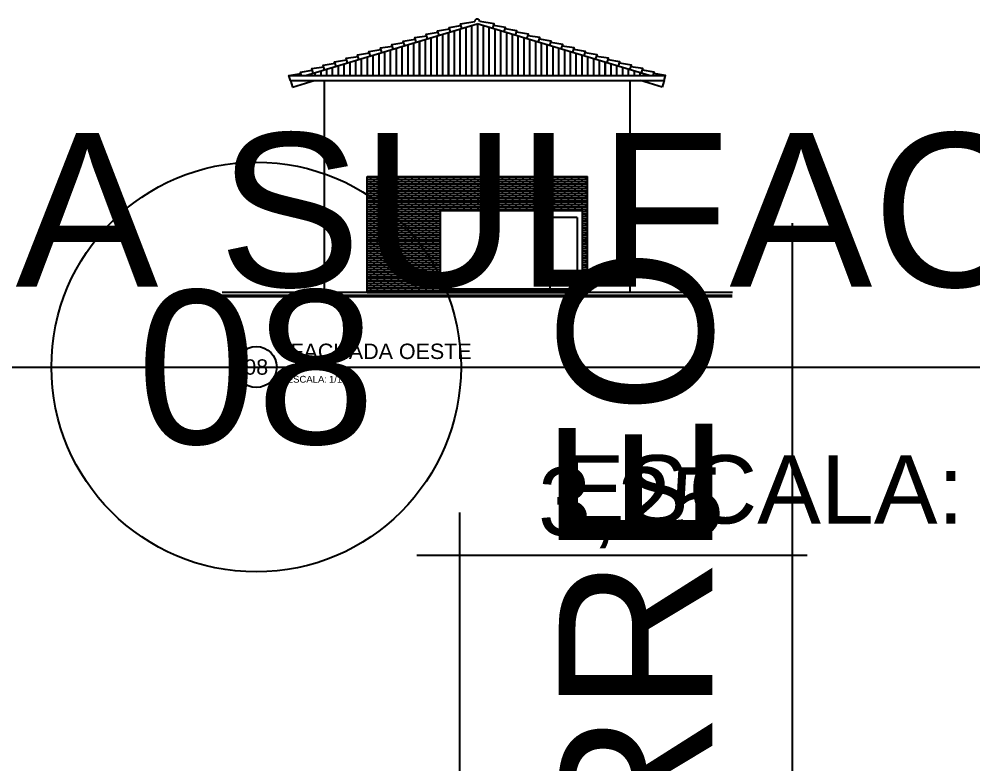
# Model space of a CAD drawing. Header units: metres. Extents: x 47619 to 48001, y 23263 to 23573.
# Drawn here: x 47859.11 to 47887.06, y 23460.5 to 23482.31 of the extents above; entities that cross this region are included whole.
import ezdxf
from ezdxf.enums import TextEntityAlignment as Align

# ---------------------------------------------------------------- set-up
doc = ezdxf.new("R2010")
doc.units = ezdxf.units.M
doc.header["$LTSCALE"] = 0.25
for name, color, linetype in [('0 @ 0.05', 7, 'Continuous'), ('0 @ 0.1', 7, 'Continuous'), ('0 @ 1', 7, 'Continuous'), ('ARQ_ALV VS', 2, 'Continuous'), ('ARQ_METAL CT', 2, 'Continuous'), ('ARQ_VISTA 01', 1, 'Continuous'), ('ARQ_VISTA 02', 2, 'Continuous'), ('ARQ_VISTA 03', 3, 'Continuous'), ('SIMB_01', 1, 'Continuous'), ('SIMB_02', 2, 'Continuous'), ('SIMB_PREENCHIMENTO', 253, 'Continuous'), ('SIMB_TXT', 1, 'Continuous')]:
    doc.layers.add(name, color=color, linetype=linetype)
doc.layers.add('ARQ_CINZA 02', color=251, linetype='Continuous', lineweight=9)
doc.layers.add('ARQ_CINZA 03', color=252, linetype='Continuous', lineweight=9)
doc.styles.add('SIMB', font='arial.ttf')

# ---------------------------------------------------------------- blocks, each defined once
blk = doc.blocks.new('*U317')
at = {"layer": 'SIMB_PREENCHIMENTO', "transparency": 33554587}
h = blk.add_hatch(color=256, dxfattribs=at)
h.dxf.hatch_style = 1
h.paths.add_polyline_path([(1.562, 1.562), (0, 1.562), (0, 0)])
at = {"layer": 'SIMB_01'}
for p, q in [((0, 12.812), (0, 0)), ((-1.25, 11.562), (10.181, 11.562))]:
    blk.add_line(p, q, dxfattribs=at)
blk.add_lwpolyline([(-1.562, 1.562), (0, 0), (1.562, 1.562), (-1.562, 1.562)], dxfattribs=at)
at = {"layer": 'SIMB_TXT', "style": 'SIMB'}
blk.add_attdef('00,00', (2.299, 12.138), '', height=2, dxfattribs=at)
blk = doc.blocks.new('*U349')
at = {"layer": '0 @ 0.05', "xscale": 0.05, "yscale": 0.05, "zscale": 0.05}
blk.add_blockref('*U317', (47872.015, 23455.05), dxfattribs=at).add_auto_attribs({'00,00': '3,25'})
at = {"layer": '0 @ 0.1', "xscale": 0.1, "yscale": 0.1, "zscale": 0.1}
blk.add_blockref('*U317', (47872.015, 23455.05), dxfattribs=at).add_auto_attribs({'00,00': '3,25'})
at = {"layer": '0 @ 1'}
blk.add_blockref('*U317', (47872.015, 23455.05), dxfattribs=at).add_auto_attribs({'00,00': '3,25'})
blk = doc.blocks.new('*U19')
at = {"layer": 'SIMB_02'}
blk.add_line((6, 0), (63.13, 0), dxfattribs=at)
at = {"layer": 'SIMB_TXT', "style": 'SIMB'}
blk.add_attdef('TITULO_DO_DESENHO', text='', height=4.5, dxfattribs=at).set_placement((10.022, 1), align=Align.BOTTOM_LEFT)
blk.add_attdef('NUM', text='', height=4.5, dxfattribs=at).set_placement((0, 0), align=Align.MIDDLE_CENTER)
blk.add_attdef('ESCALA', (21.304, -4.582), '', height=2, dxfattribs=at)
blk = doc.blocks.new('*U359')
at = {"layer": '0 @ 1'}
ref = blk.add_blockref('*U19', (-8.545, -4.763), dxfattribs=at)
ref.add_attrib('TITULO_DO_DESENHO', 'PLANTA TÉRREO', dxfattribs={"layer": 'SIMB_TXT', "height": 4.5, "style": 'SIMB'}).set_placement((1.478, -3.763), align=Align.BOTTOM_LEFT)
blk = doc.blocks.new('PAV_TER')
blk.add_blockref('*U359', (0, 0))
blk = doc.blocks.new('*U226')
at = {"layer": 'SIMB_02'}
blk.add_line((6, 0), (54.958, 0), dxfattribs=at)
at = {"layer": 'SIMB_TXT', "style": 'SIMB'}
blk.add_attdef('TITULO_DO_DESENHO', text='', height=4.5, dxfattribs=at).set_placement((10.022, 1), align=Align.BOTTOM_LEFT)
blk.add_attdef('NUM', text='', height=4.5, dxfattribs=at).set_placement((0, 0), align=Align.MIDDLE_CENTER)
blk.add_attdef('ESCALA', (21.304, -4.582), '', height=2, dxfattribs=at)
blk = doc.blocks.new('*U375')
at = {"layer": '0 @ 1'}
ref = blk.add_blockref('*U226', (47823.137, 23472.123), dxfattribs=at)
ref.add_attrib('TITULO_DO_DESENHO', 'FACHADA SUL', dxfattribs={"layer": 'SIMB_TXT', "height": 4.5, "style": 'SIMB'}).set_placement((47833.16, 23473.123), align=Align.BOTTOM_LEFT)
blk = doc.blocks.new('*U227')
at = {"layer": 'SIMB_02'}
blk.add_line((6, 0), (66.164, 0), dxfattribs=at)
blk.add_circle((0, 0), 6, dxfattribs=at)
at = {"layer": 'SIMB_TXT', "style": 'SIMB'}
blk.add_text('ESCALA:', height=2, dxfattribs=at).set_placement((8.936, -4.582))
blk.add_attdef('TITULO_DO_DESENHO', text='', height=4.5, dxfattribs=at).set_placement((10.022, 1), align=Align.BOTTOM_LEFT)
blk.add_attdef('NUM', text='', height=4.5, dxfattribs=at).set_placement((0, 0), align=Align.MIDDLE_CENTER)
blk.add_attdef('ESCALA', (21.304, -4.582), '', height=2, dxfattribs=at)
blk = doc.blocks.new('*U376')
at = {"layer": '0 @ 0.1', "xscale": 0.1, "yscale": 0.1, "zscale": 0.1}
blk.add_blockref('*U227', (47866.058, 23472.123), dxfattribs=at).add_auto_attribs({'TITULO_DO_DESENHO': 'FACHADA OESTE', 'NUM': '08', 'ESCALA': '1/100'})
at = {"layer": '0 @ 1'}
ref = blk.add_blockref('*U227', (47866.058, 23472.123), dxfattribs=at)
ref.add_attrib('TITULO_DO_DESENHO', 'FACHADA OESTE', dxfattribs={"layer": 'SIMB_TXT', "height": 4.5, "style": 'SIMB'}).set_placement((47876.08, 23473.123), align=Align.BOTTOM_LEFT)
ref.add_attrib('NUM', '08', dxfattribs={"layer": 'SIMB_TXT', "height": 4.5, "style": 'SIMB'}).set_placement((47866.058, 23472.123), align=Align.MIDDLE_CENTER)

msp = doc.modelspace()

# ---------------------------------------------------------------- hatches: boundary and pattern name
at = {"layer": 'ARQ_CINZA 03'}
h = msp.add_hatch(dxfattribs=at)
h.set_pattern_fill('_USER', color=256, scale=0.17, angle=90, style=0, pattern_type=0)
h.set_pattern_definition([(90, (47869.64627, 23481.13032), (-0.17, 1e-17), [])])
h.paths.add_polyline_path([(47877.567, 23480.661), (47872.535, 23482.171), (47867.503, 23480.661)])
h = msp.add_hatch(dxfattribs=at)
h.set_pattern_fill('_USER', color=256, scale=0.17, angle=90, style=0, pattern_type=0)
h.set_pattern_definition([(90, (47869.66627, 23481.13032), (-0.17, 1e-17), [])])
h.paths.add_polyline_path([(47877.567, 23480.661), (47872.535, 23482.171), (47867.503, 23480.661)])
at = {"layer": 'SIMB_PREENCHIMENTO'}
h = msp.add_hatch(dxfattribs=at)
h.set_pattern_fill('AR-BRSTD', color=256, scale=0.001)
h.set_pattern_definition([(0, (47869.30985, 23474.304084), (0, 0.0677418), []), (90, (47869.30985, 23474.30408), (-0.1016, 0.0677418), [0.0677418, -0.0677418])])
h.paths.add_polyline_path([(47875.76, 23477.704), (47869.31, 23477.704), (47869.31, 23474.304), (47875.76, 23474.304)])
h.paths.add_polyline_path([(47871.46, 23476.704), (47875.61, 23476.704), (47875.61, 23474.404), (47871.46, 23474.404)], flags=16)

# ---------------------------------------------------------------- linework, layer by layer
at = {"layer": 'ARQ_ALV VS'}
for p, q in [((47867.503, 23480.661), (47872.535, 23482.171)), ((47877.567, 23480.661), (47872.535, 23482.171)), ((47867.015, 23480.661), (47878.054, 23480.661)), ((47867.06, 23480.513), (47878.01, 23480.513)), ((47868.06, 23474.304), (47868.06, 23480.513))]:
    msp.add_line(p, q, dxfattribs=at)
for points in [[(47871.414, 23481.835), (47871.373, 23481.969), (47871.722, 23482.025)], [(47871.749, 23481.935), (47871.709, 23482.069), (47872.057, 23482.125)], [(47872.084, 23482.036), (47872.044, 23482.17), (47872.46, 23482.237)], [(47872.986, 23482.036), (47873.026, 23482.17), (47872.61, 23482.237)], [(47873.321, 23481.935), (47873.361, 23482.069), (47873.012, 23482.125)], [(47873.656, 23481.835), (47873.696, 23481.969), (47873.348, 23482.025)], [(47870.408, 23481.533), (47870.368, 23481.667), (47870.716, 23481.723)], [(47870.743, 23481.634), (47870.703, 23481.768), (47871.052, 23481.824)], [(47871.078, 23481.734), (47871.038, 23481.868), (47871.387, 23481.924)], [(47873.991, 23481.734), (47874.032, 23481.868), (47873.683, 23481.924)], [(47874.327, 23481.634), (47874.367, 23481.768), (47874.018, 23481.824)], [(47874.662, 23481.533), (47874.702, 23481.667), (47874.353, 23481.723)], [(47869.737, 23481.332), (47869.697, 23481.466), (47870.046, 23481.522)], [(47870.073, 23481.432), (47870.032, 23481.566), (47870.381, 23481.622)], [(47874.997, 23481.432), (47875.037, 23481.566), (47874.689, 23481.622)], [(47875.332, 23481.332), (47875.372, 23481.466), (47875.024, 23481.522)], [(47868.732, 23481.03), (47868.692, 23481.164), (47869.04, 23481.22)], [(47869.067, 23481.131), (47869.027, 23481.265), (47869.375, 23481.321)], [(47869.402, 23481.231), (47869.362, 23481.365), (47869.711, 23481.421)], [(47875.667, 23481.231), (47875.708, 23481.365), (47875.359, 23481.421)], [(47876.003, 23481.131), (47876.043, 23481.265), (47875.694, 23481.321)], [(47876.338, 23481.03), (47876.378, 23481.164), (47876.03, 23481.22)], [(47867.726, 23480.728), (47867.686, 23480.862), (47868.034, 23480.918)], [(47868.061, 23480.829), (47868.021, 23480.963), (47868.37, 23481.019)], [(47868.396, 23480.93), (47868.356, 23481.064), (47868.705, 23481.12)], [(47876.673, 23480.93), (47876.713, 23481.064), (47876.365, 23481.12)], [(47877.008, 23480.829), (47877.049, 23480.963), (47876.7, 23481.019)], [(47877.344, 23480.728), (47877.384, 23480.862), (47877.035, 23480.918)], [(47867.06, 23480.513), (47867.015, 23480.661), (47867.364, 23480.717)], [(47867.381, 23480.661), (47867.351, 23480.762), (47867.699, 23480.818)], [(47877.689, 23480.661), (47877.719, 23480.762), (47877.371, 23480.818)], [(47878.01, 23480.513), (47878.054, 23480.661), (47877.706, 23480.717)]]:
    msp.add_lwpolyline(points, dxfattribs=at)
msp.add_arc((47872.535, 23482.237), 0.075, 0, 180, dxfattribs=at)
at = {"layer": 'ARQ_CINZA 02', "const_width": 0.1}
msp.add_lwpolyline([(47865.06, 23474.204), (47880.01, 23474.204)], dxfattribs=at)
at = {"layer": 'ARQ_METAL CT'}
msp.add_line((47877.01, 23474.304), (47877.01, 23480.513), dxfattribs=at)
at = {"layer": 'ARQ_VISTA 01'}
for p, q in [((47867.06, 23480.513), (47867.117, 23480.321)), ((47867.117, 23480.321), (47867.756, 23480.513)), ((47877.952, 23480.321), (47877.314, 23480.513)), ((47878.01, 23480.513), (47877.952, 23480.321))]:
    msp.add_line(p, q, dxfattribs=at)
at = {"layer": 'ARQ_VISTA 02'}
for p, q in [((47874.66, 23476.504), (47874.66, 23474.404)), ((47875.46, 23476.504), (47874.66, 23476.504)), ((47875.46, 23476.504), (47875.46, 23474.404))]:
    msp.add_line(p, q, dxfattribs=at)
at = {"layer": 'ARQ_VISTA 03'}
for p, q in [((47869.31, 23477.704), (47875.76, 23477.704)), ((47869.31, 23474.304), (47869.31, 23477.704)), ((47875.76, 23474.304), (47875.76, 23477.704)), ((47871.46, 23474.404), (47871.46, 23476.704)), ((47871.46, 23476.704), (47875.61, 23476.704)), ((47875.61, 23476.704), (47875.61, 23474.404)), ((47880.01, 23474.304), (47865.06, 23474.304)), ((47875.61, 23474.404), (47871.46, 23474.404))]:
    msp.add_line(p, q, dxfattribs=at)

# ---------------------------------------------------------------- block references
for name in ['*U375', '*U376', '*U349']:
    msp.add_blockref(name, (0, 0))
at = {"rotation": 90}
msp.add_blockref('PAV_TER', (47877.01, 23421.752), dxfattribs=at)

doc.saveas('drawing.dxf')
